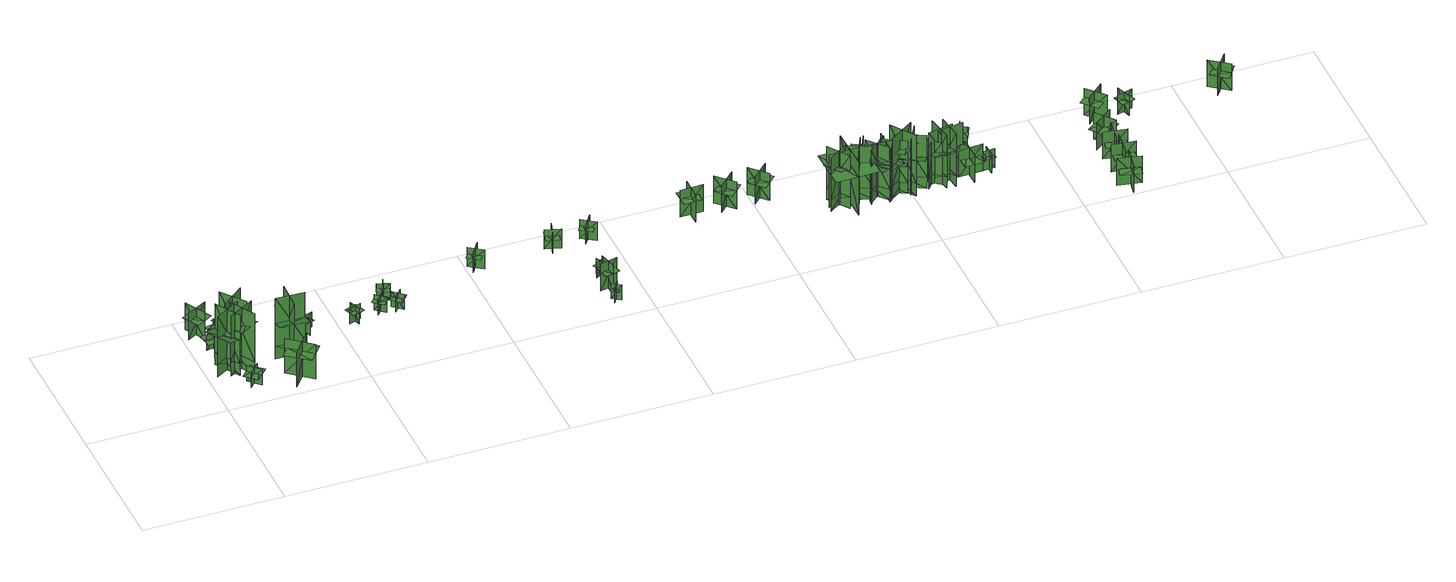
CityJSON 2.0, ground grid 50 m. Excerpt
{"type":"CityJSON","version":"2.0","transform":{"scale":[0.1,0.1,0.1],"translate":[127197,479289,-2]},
"CityObjects":{
"tree1":{"type":"SolitaryVegetationObject","geometry":[{"type":"MultiSurface","lod":"1","boundaries":[[[0,1,2]],[[0,2,3]],[[4,5,6]],[[4,6,7]],[[8,9,5]],[[8,5,4]],[[10,11,1]],[[10,1,0]],[[12,13,14]],[[12,14,15]],[[16,17,18]],[[16,18,19]]]}]},
"tree2":{"type":"SolitaryVegetationObject","geometry":[{"type":"MultiSurface","lod":"1","boundaries":[[[20,21,22]],[[20,22,23]],[[24,25,26]],[[24,26,27]],[[28,29,30]],[[28,30,31]],[[28,31,32]],[[28,32,33]]]}]},
"tree3":{"type":"SolitaryVegetationObject","geometry":[{"type":"MultiSurface","lod":"1","boundaries":[[[34,35,36]],[[34,36,37]],[[38,39,40]],[[38,40,41]],[[42,43,39]],[[42,39,38]],[[44,45,35]],[[44,35,34]],[[46,47,48]],[[46,48,49]],[[50,51,52]],[[50,52,53]]]}]},
"tree4":{"type":"SolitaryVegetationObject","geometry":[{"type":"MultiSurface","lod":"1","boundaries":[[[54,55,56]],[[54,56,57]],[[58,59,60]],[[58,60,61]],[[62,63,64]],[[62,64,65]],[[62,65,66]],[[62,66,67]]]}]},
"tree5":{"type":"SolitaryVegetationObject","geometry":[{"type":"MultiSurface","lod":"1","boundaries":[[[68,69,70]],[[68,70,71]],[[72,73,74]],[[72,74,75]],[[76,77,78]],[[76,78,79]],[[76,79,80]],[[76,80,81]]]}]},
"tree6":{"type":"SolitaryVegetationObject","geometry":[{"type":"MultiSurface","lod":"1","boundaries":[[[82,83,84]],[[82,84,85]],[[86,87,88]],[[86,88,89]],[[90,91,87]],[[90,87,86]],[[92,93,83]],[[92,83,82]],[[94,95,96]],[[94,96,97]],[[98,99,100]],[[98,100,101]]]}]},
"tree7":{"type":"SolitaryVegetationObject","geometry":[{"type":"MultiSurface","lod":"1","boundaries":[[[102,103,104]],[[102,104,105]],[[106,107,108]],[[106,108,109]],[[110,111,112]],[[110,112,113]],[[110,113,114]],[[110,114,115]]]}]},
"tree8":{"type":"SolitaryVegetationObject","geometry":[{"type":"MultiSurface","lod":"1","boundaries":[[[116,117,118]],[[116,118,119]],[[120,121,122]],[[120,122,123]],[[124,125,126]],[[124,126,127]],[[124,128,129]],[[124,129,125]]]}]},
"tree9":{"type":"SolitaryVegetationObject","geometry":[{"type":"MultiSurface","lod":"1","boundaries":[[[130,131,132]],[[130,132,133]],[[134,135,136]],[[134,136,137]],[[138,139,135]],[[138,135,134]],[[140,141,131]],[[140,131,130]],[[142,143,144]],[[142,144,145]],[[146,147,148]],[[146,148,149]]]}]},
"tree10":{"type":"SolitaryVegetationObject","geometry":[{"type":"MultiSurface","lod":"1","boundaries":[[[150,151,152]],[[150,152,153]],[[154,155,156]],[[154,156,157]],[[158,159,160]],[[158,160,161]],[[158,161,162]],[[158,162,163]]]}]},
"tree11":{"type":"SolitaryVegetationObject","geometry":[{"type":"MultiSurface","lod":"1","boundaries":[[[164,165,166]],[[164,166,167]],[[168,169,170]],[[168,170,171]],[[172,173,174]],[[172,174,175]],[[172,175,176]],[[172,176,177]]]}]},
"tree12":{"type":"SolitaryVegetationObject","geometry":[{"type":"MultiSurface","lod":"1","boundaries":[[[178,179,180]],[[178,180,181]],[[182,183,184]],[[182,184,185]],[[186,187,188]],[[186,188,189]],[[186,189,190]],[[186,190,191]]]}]},
"tree13":{"type":"SolitaryVegetationObject","geometry":[{"type":"MultiSurface","lod":"1","boundaries":[[[192,193,194]],[[192,194,195]],[[196,197,198]],[[196,198,199]],[[200,201,202]],[[200,202,203]],[[200,203,204]],[[200,204,205]]]}]},
"tree14":{"type":"SolitaryVegetationObject","geometry":[{"type":"MultiSurface","lod":"1","boundaries":[[[206,207,208]],[[206,208,209]],[[210,211,212]],[[210,212,213]],[[214,215,216]],[[214,216,217]],[[214,217,218]],[[214,218,219]]]}]},
"tree15":{"type":"SolitaryVegetationObject","geometry":[{"type":"MultiSurface","lod":"1","boundaries":[[[220,221,222]],[[220,222,223]],[[224,225,226]],[[224,226,227]],[[228,229,230]],[[228,230,231]],[[228,231,232]],[[228,232,233]]]}]},
"tree16":{"type":"SolitaryVegetationObject","geometry":[{"type":"MultiSurface","lod":"1","boundaries":[[[234,235,236]],[[234,236,237]],[[238,239,240]],[[238,240,241]],[[242,243,244]],[[242,244,245]],[[242,245,246]],[[242,246,247]]]}]},
"tree17":{"type":"SolitaryVegetationObject","geometry":[{"type":"MultiSurface","lod":"1","boundaries":[[[248,249,250]],[[248,250,251]],[[252,253,254]],[[252,254,255]],[[256,257,258]],[[256,258,259]],[[256,259,260]],[[256,260,261]]]}]},
"tree18":{"type":"SolitaryVegetationObject","geometry":[{"type":"MultiSurface","lod":"1","boundaries":[[[262,263,264]],[[262,264,265]],[[266,267,268]],[[266,268,269]],[[270,271,272]],[[270,272,273]],[[270,273,274]],[[270,274,275]]]}]},
"tree19":{"type":"SolitaryVegetationObject","geometry":[{"type":"MultiSurface","lod":"1","boundaries":[[[276,277,278]],[[276,278,279]],[[280,281,282]],[[280,282,283]],[[284,285,286]],[[284,286,287]],[[284,287,288]],[[284,288,289]]]}]},
"tree20":{"type":"SolitaryVegetationObject","geometry":[{"type":"MultiSurface","lod":"1","boundaries":[[[290,291,292]],[[290,292,293]],[[294,295,296]],[[294,296,297]],[[298,299,300]],[[298,300,301]],[[298,301,302]],[[298,302,303]]]}]},
"tree21":{"type":"SolitaryVegetationObject","geometry":[{"type":"MultiSurface","lod":"1","boundaries":[[[304,305,306]],[[304,306,307]],[[308,309,310]],[[308,310,311]],[[312,313,314]],[[312,314,315]],[[312,315,316]],[[312,316,317]]]}]},
"tree22":{"type":"SolitaryVegetationObject","geometry":[{"type":"MultiSurface","lod":"1","boundaries":[[[318,319,320]],[[318,320,321]],[[322,323,324]],[[322,324,325]],[[326,327,328]],[[326,328,329]],[[326,329,330]],[[326,330,331]]]}]},
"tree23":{"type":"SolitaryVegetationObject","geometry":[{"type":"MultiSurface","lod":"1","boundaries":[[[332,333,334]],[[332,334,335]],[[336,337,338]],[[336,338,339]],[[340,341,342]],[[340,342,343]],[[340,343,344]],[[340,344,345]]]}]},
"tree24":{"type":"SolitaryVegetationObject","geometry":[{"type":"MultiSurface","lod":"1","boundaries":[[[346,347,348]],[[346,348,349]],[[350,351,352]],[[350,352,353]],[[354,355,351]],[[354,351,350]],[[356,357,347]],[[356,347,346]],[[358,359,360]],[[358,360,361]],[[362,363,364]],[[362,364,365]]]}]},
"tree25":{"type":"SolitaryVegetationObject","geometry":[{"type":"MultiSurface","lod":"1","boundaries":[[[366,367,368]],[[366,368,369]],[[370,371,372]],[[370,372,373]],[[374,375,376]],[[374,376,377]],[[374,377,378]],[[374,378,379]]]}]},
"tree26":{"type":"SolitaryVegetationObject","geometry":[{"type":"MultiSurface","lod":"1","boundaries":[[[380,381,382]],[[380,382,383]],[[384,385,386]],[[384,386,387]],[[388,389,385]],[[388,385,384]],[[390,391,381]],[[390,381,380]],[[392,393,394]],[[392,394,395]],[[396,397,398]],[[396,398,399]]]}]},
"tree27":{"type":"SolitaryVegetationObject","geometry":[{"type":"MultiSurface","lod":"1","boundaries":[[[400,401,402]],[[400,402,403]],[[404,405,406]],[[404,406,407]],[[408,409,405]],[[408,405,404]],[[410,411,401]],[[410,401,400]],[[412,413,414]],[[412,414,415]],[[416,417,418]],[[416,418,419]]]}]},
"tree28":{"type":"SolitaryVegetationObject","geometry":[{"type":"MultiSurface","lod":"1","boundaries":[[[420,421,422]],[[420,422,423]],[[424,425,426]],[[424,426,427]],[[428,429,425]],[[428,425,424]],[[430,431,421]],[[430,421,420]],[[432,433,434]],[[432,434,435]],[[436,437,438]],[[436,438,439]]]}]},
"tree29":{"type":"SolitaryVegetationObject","geometry":[{"type":"MultiSurface","lod":"1","boundaries":[[[440,441,442]],[[440,442,443]],[[444,445,446]],[[444,446,447]],[[448,449,445]],[[448,445,444]],[[450,451,441]],[[450,441,440]],[[452,453,454]],[[452,454,455]],[[456,457,458]],[[456,458,459]]]}]},
"tree30":{"type":"SolitaryVegetationObject","geometry":[{"type":"MultiSurface","lod":"1","boundaries":[[[460,461,462]],[[460,462,463]],[[464,465,466]],[[464,466,467]],[[468,469,470]],[[468,470,471]],[[468,471,472]],[[468,472,473]]]}]},
"tree31":{"type":"SolitaryVegetationObject","geometry":[{"type":"MultiSurface","lod":"1","boundaries":[[[474,475,476]],[[474,476,477]],[[478,479,480]],[[478,480,481]],[[482,483,479]],[[482,479,478]],[[484,485,475]],[[484,475,474]],[[486,487,488]],[[486,488,489]],[[490,491,492]],[[490,492,493]]]}]},
"tree32":{"type":"SolitaryVegetationObject","geometry":[{"type":"MultiSurface","lod":"1","boundaries":[[[494,495,496]],[[494,496,497]],[[498,499,500]],[[498,500,501]],[[502,503,499]],[[502,499,498]],[[504,505,495]],[[504,495,494]],[[506,507,508]],[[506,508,509]],[[510,511,512]],[[510,512,513]]]}]},
"tree33":{"type":"SolitaryVegetationObject","geometry":[{"type":"MultiSurface","lod":"1","boundaries":[[[514,515,516]],[[514,516,517]],[[518,519,520]],[[518,520,521]],[[522,523,519]],[[522,519,518]],[[524,525,515]],[[524,515,514]],[[526,527,528]],[[526,528,529]],[[530,531,532]],[[530,532,533]]]}]},
"tree34":{"type":"SolitaryVegetationObject","geometry":[{"type":"MultiSurface","lod":"1","boundaries":[[[534,535,536]],[[534,536,537]],[[538,539,540]],[[538,540,541]],[[542,543,539]],[[542,539,538]],[[544,545,535]],[[544,535,534]],[[546,547,548]],[[546,548,549]],[[550,551,552]],[[550,552,553]]]}]},
"tree35":{"type":"SolitaryVegetationObject","geometry":[{"type":"MultiSurface","lod":"1","boundaries":[[[554,555,556]],[[554,556,557]],[[558,559,560]],[[558,560,561]],[[562,563,559]],[[562,559,558]],[[564,565,555]],[[564,555,554]],[[566,567,568]],[[566,568,569]],[[570,571,572]],[[570,572,573]]]}]},
"tree36":{"type":"SolitaryVegetationObject","geometry":[{"type":"MultiSurface","lod":"1","boundaries":[[[574,575,576]],[[574,576,577]],[[578,579,580]],[[578,580,581]],[[582,583,579]],[[582,579,578]],[[584,585,575]],[[584,575,574]],[[586,587,588]],[[586,588,589]],[[590,591,592]],[[590,592,593]]]}]},
"tree37":{"type":"SolitaryVegetationObject","geometry":[{"type":"MultiSurface","lod":"1","boundaries":[[[594,595,596]],[[594,596,597]],[[598,599,600]],[[598,600,601]],[[602,603,604]],[[602,604,605]],[[602,606,607]],[[602,607,603]]]}]},
"tree38":{"type":"SolitaryVegetationObject","geometry":[{"type":"MultiSurface","lod":"1","boundaries":[[[608,609,610]],[[608,610,611]],[[612,613,614]],[[612,614,615]],[[616,617,618]],[[616,618,619]],[[616,619,620]],[[616,620,621]]]}]},
"tree39":{"type":"SolitaryVegetationObject","geometry":[{"type":"MultiSurface","lod":"1","boundaries":[[[622,623,624]],[[622,624,625]],[[626,627,628]],[[626,628,629]],[[630,631,632]],[[630,632,633]],[[630,633,634]],[[630,634,635]]]}]},
"tree40":{"type":"SolitaryVegetationObject","geometry":[{"type":"MultiSurface","lod":"1","boundaries":[[[636,637,638]],[[636,638,639]],[[640,641,642]],[[640,642,643]],[[644,645,646]],[[644,646,647]],[[644,648,649]],[[644,649,645]]]}]},
"tree41":{"type":"SolitaryVegetationObject","geometry":[{"type":"MultiSurface","lod":"1","boundaries":[[[650,651,652]],[[650,652,653]],[[654,655,656]],[[654,656,657]],[[658,659,660]],[[658,660,661]],[[658,662,663]],[[658,663,659]]]}]},
"tree42":{"type":"SolitaryVegetationObject","geometry":[{"type":"MultiSurface","lod":"1","boundaries":[[[664,665,666]],[[664,666,667]],[[668,669,670]],[[668,670,671]],[[672,673,674]],[[672,674,675]],[[672,676,677]],[[672,677,673]]]}]},
"tree43":{"type":"SolitaryVegetationObject","geometry":[{"type":"MultiSurface","lod":"1","boundaries":[[[678,679,680]],[[678,680,681]],[[682,683,684]],[[682,684,685]],[[686,687,688]],[[686,688,689]],[[686,690,691]],[[686,691,687]]]}]},
"tree44":{"type":"SolitaryVegetationObject","geometry":[{"type":"MultiSurface","lod":"1","boundaries":[[[692,693,694]],[[692,694,695]],[[696,697,698]],[[696,698,699]],[[700,701,702]],[[700,702,703]],[[700,703,704]],[[700,704,705]]]}]},
"tree45":{"type":"SolitaryVegetationObject","geometry":[{"type":"MultiSurface","lod":"1","boundaries":[[[706,707,708]],[[706,708,709]],[[710,711,712]],[[710,712,713]],[[714,715,716]],[[714,716,717]],[[714,717,718]],[[714,718,719]]]}]},
"tree46":{"type":"SolitaryVegetationObject","geometry":[{"type":"MultiSurface","lod":"1","boundaries":[[[720,721,722]],[[720,722,723]],[[724,725,726]],[[724,726,727]],[[728,729,730]],[[728,730,731]],[[728,731,732]],[[728,732,733]]]}]}
},
"vertices":[
[100,150,59],[46,238,59],[48,239,254],[102,151,254],[119,226,59],[31,172,59],[31,171,254],[120,225,254],[120,225,8],[31,171,8],[102,151,8],[48,239,8],[101,151,154],[47,239,154],[2,211,173],[56,123,173],[55,227,185],[96,161,185],[129,182,195],[88,248,195],
[111,117,7],[111,117,69],[150,80,69],[150,80,7],[147,118,7],[147,118,69],[111,80,69],[111,80,7],[153,123,48],[133,142,48],[89,95,48],[108,77,48],[128,58,48],[172,105,48],
[72,162,60],[162,212,60],[163,211,254],[73,160,254],[147,140,60],[97,230,60],[96,230,254],[147,140,254],[147,140,8],[96,230,8],[73,160,8],[163,211,8],[73,161,155],[163,212,155],[137,258,173],[47,207,173],[151,204,185],[83,166,185],[102,132,196],[170,170,196],
[79,297,8],[79,297,70],[70,349,70],[70,349,8],[50,318,8],[50,318,70],[100,327,70],[100,327,8],[42,317,50],[46,290,50],[110,301,50],[105,328,50],[100,354,50],[37,343,50],
[16,389,11],[87,429,11],[87,429,119],[16,389,119],[66,375,11],[66,375,119],[26,446,119],[26,446,11],[66,375,85],[95,391,85],[64,448,85],[34,432,85],[5,416,85],[36,359,85],
[149,215,56],[84,296,56],[85,297,251],[150,216,251],[158,292,57],[77,228,57],[77,227,251],[158,292,251],[158,292,5],[77,227,5],[150,216,5],[85,297,5],[149,215,151],[85,296,151],[44,264,170],[108,183,170],[94,285,182],[143,225,182],[173,249,193],[124,310,193],
[113,341,7],[113,341,69],[103,394,69],[103,394,7],[83,362,7],[83,362,69],[134,372,69],[134,372,7],[76,361,48],[80,335,48],[143,346,48],[139,372,48],[134,399,48],[71,387,48],
[245,119,1],[327,52,1],[327,52,142],[245,119,142],[254,36,1],[321,118,1],[321,118,142],[254,36,142],[252,114,106],[327,52,106],[354,85,106],[279,146,106],[225,81,106],[301,20,106],
[344,191,57],[241,195,57],[241,196,252],[344,192,252],[292,248,57],[287,145,57],[288,145,252],[292,248,252],[292,248,6],[288,145,6],[344,192,6],[241,196,6],[344,192,152],[241,196,152],[239,143,171],[342,139,171],[255,195,183],[333,193,183],[334,232,193],[256,235,193],
[375,328,8],[394,269,8],[394,269,70],[375,328,70],[356,290,8],[356,290,70],[415,310,70],[415,310,8],[376,322,53],[357,315,53],[374,270,53],[394,277,53],[413,284,53],[396,330,53],
[563,263,12],[548,305,12],[548,305,74],[563,263,74],[576,290,12],[534,275,12],[534,275,74],[576,290,74],[576,290,57],[568,311,57],[526,296,57],[534,275,57],[541,254,57],[583,269,57],
[636,317,12],[669,288,12],[669,288,74],[636,317,74],[638,287,12],[667,321,12],[667,321,74],[638,287,74],[638,287,57],[655,273,57],[684,306,57],[667,321,57],[650,335,57],[621,302,57],
[664,366,15],[706,351,15],[706,351,76],[664,366,76],[676,339,15],[692,381,15],[692,381,76],[676,339,76],[676,339,59],[697,331,59],[712,373,59],[692,381,59],[671,388,59],[655,347,59],
[728,285,11],[694,314,11],[694,314,72],[728,285,72],[726,314,11],[697,281,11],[697,281,72],[726,314,72],[726,314,55],[709,329,55],[680,295,55],[697,281,55],[714,266,55],[743,300,55],
[1005,424,11],[1053,391,11],[1053,391,89],[1005,424,89],[1012,388,11],[1012,388,89],[1045,436,89],[1045,436,11],[1012,388,65],[1032,374,65],[1058,412,65],[1038,426,65],[1018,440,65],[992,402,65],
[1402,99,8],[1381,69,8],[1381,69,70],[1402,99,70],[1378,95,8],[1378,95,70],[1407,74,70],[1407,74,8],[1379,94,50],[1370,82,50],[1394,65,50],[1403,77,50],[1412,89,50],[1388,106,50],
[1271,417,14],[1327,401,14],[1327,401,92],[1271,417,92],[1289,385,14],[1289,385,92],[1305,441,92],[1305,441,14],[1289,385,67],[1312,378,67],[1325,423,67],[1302,430,67],[1278,436,67],[1266,392,67],
[1363,147,7],[1424,161,7],[1424,161,116],[1363,147,116],[1398,125,7],[1398,125,116],[1383,186,116],[1383,186,7],[1398,127,81],[1423,133,81],[1411,183,81],[1386,176,81],[1360,170,81],[1372,121,81],
[1382,238,8],[1399,206,8],[1399,206,69],[1382,238,69],[1375,215,8],[1375,215,69],[1407,232,69],[1407,232,8],[1376,215,50],[1383,202,50],[1409,216,50],[1402,229,50],[1394,242,50],[1369,229,50],
[1400,426,15],[1448,394,15],[1448,394,92],[1400,426,92],[1407,390,15],[1407,390,92],[1439,438,92],[1439,438,15],[1407,390,68],[1427,376,68],[1453,415,68],[1433,428,68],[1413,442,68],[1387,403,68],
[1781,445,19],[1781,364,19],[1781,364,128],[1781,445,128],[1744,408,19],[1744,408,128],[1826,409,128],[1826,409,19],[1744,408,94],[1744,374,94],[1809,375,94],[1809,409,94],[1809,442,94],[1744,442,94],
[1879,380,20],[1936,438,20],[1936,438,129],[1879,380,129],[1931,381,20],[1931,381,129],[1873,438,129],[1873,438,20],[1931,381,94],[1955,405,94],[1908,451,94],[1885,427,94],[1861,403,94],[1907,357,94],
[1996,382,21],[2054,440,21],[2054,440,130],[1996,382,130],[2048,382,21],[2048,382,130],[1991,440,130],[1991,440,21],[2048,382,95],[2072,406,95],[2026,452,95],[2002,428,95],[1978,405,95],[2024,358,95],
[2225,324,63],[2278,250,63],[2276,249,233],[2224,323,233],[2213,256,63],[2287,309,63],[2287,309,233],[2213,257,233],[2213,257,18],[2287,309,18],[2224,323,18],[2276,249,18],[2224,323,146],[2277,249,146],[2315,276,162],[2262,350,162],[2270,259,173],[2230,315,173],[2202,295,182],[2242,239,182],
[2216,281,16],[2371,283,16],[2371,283,231],[2216,281,231],[2290,209,16],[2287,364,16],[2287,364,231],[2290,209,231],[2290,209,171],[2367,210,171],[2365,365,171],[2287,364,171],[2210,362,171],[2212,208,171],
[2364,260,67],[2282,298,67],[2282,300,237],[2364,261,237],[2341,324,67],[2302,242,67],[2303,242,237],[2342,324,237],[2342,324,22],[2303,242,22],[2364,261,22],[2282,300,22],[2364,260,150],[2282,299,150],[2262,257,166],[2344,219,166],[2293,294,177],[2355,265,177],[2370,296,186],[2308,325,186],
[2316,282,58],[2387,273,58],[2387,272,191],[2316,281,191],[2349,239,58],[2358,310,58],[2357,310,191],[2349,239,191],[2349,239,22],[2357,310,22],[2316,281,22],[2387,272,22],[2316,281,123],[2387,273,123],[2391,309,136],[2320,317,136],[2377,274,144],[2324,280,144],[2321,253,151],[2374,247,151],
[2410,237,67],[2351,305,67],[2352,306,237],[2411,238,237],[2415,305,67],[2347,245,67],[2348,245,237],[2416,304,237],[2416,304,22],[2348,245,22],[2411,238,22],[2352,306,22],[2411,237,150],[2351,305,150],[2317,275,166],[2376,207,166],[2360,296,177],[2405,245,177],[2430,268,186],[2385,319,186],
[2412,317,68],[2411,227,68],[2409,227,238],[2411,317,238],[2363,270,68],[2453,268,68],[2453,269,238],[2363,271,238],[2363,271,23],[2453,269,23],[2411,317,23],[2409,227,23],[2411,317,151],[2410,227,151],[2456,226,168],[2458,316,168],[2410,239,178],[2411,307,178],[2376,308,187],[2376,240,187],
[2348,421,32],[2423,388,32],[2423,388,140],[2348,421,140],[2367,373,32],[2367,373,140],[2400,447,140],[2400,447,32],[2367,373,106],[2398,359,106],[2425,418,106],[2394,432,106],[2363,446,106],[2336,386,106],
[2476,244,70],[2397,288,70],[2397,289,240],[2477,246,240],[2457,310,70],[2414,231,70],[2415,230,240],[2458,310,240],[2458,310,25],[2415,230,25],[2477,246,25],[2397,289,25],[2477,245,153],[2397,289,153],[2375,248,169],[2455,205,169],[2408,283,180],[2468,251,180],[2484,281,189],[2424,313,189],
[2421,237,78],[2506,295,78],[2507,294,273],[2421,236,273],[2497,222,78],[2439,308,78],[2439,307,273],[2497,221,273],[2497,221,27],[2439,307,27],[2421,236,27],[2507,294,27],[2421,236,173],[2507,294,173],[2477,338,192],[2392,280,192],[2495,286,204],[2431,242,204],[2453,210,214],[2517,254,214],
[2543,242,75],[2463,285,75],[2463,286,245],[2543,243,245],[2523,308,75],[2480,228,75],[2481,228,245],[2524,307,245],[2524,307,30],[2481,228,30],[2543,243,30],[2463,286,30],[2543,243,158],[2463,286,158],[2441,245,174],[2521,202,174],[2474,280,185],[2534,248,185],[2550,278,194],[2490,310,194],
[2541,285,70],[2595,239,70],[2594,238,204],[2540,284,204],[2545,232,71],[2591,286,71],[2590,286,204],[2545,232,204],[2545,232,35],[2590,286,35],[2540,284,35],[2594,238,35],[2540,285,136],[2595,239,136],[2618,267,149],[2564,313,149],[2587,245,157],[2546,279,157],[2529,259,164],[2570,224,164],
[2642,267,78],[2553,250,78],[2553,251,248],[2642,268,248],[2586,306,78],[2603,216,78],[2603,217,248],[2587,306,248],[2587,306,33],[2603,217,33],[2642,268,33],[2553,251,33],[2642,267,161],[2553,251,161],[2562,205,178],[2651,222,178],[2565,253,188],[2632,266,188],[2626,300,197],[2559,287,197],
[2676,263,77],[2586,249,77],[2586,250,247],[2676,264,247],[2621,303,77],[2635,214,77],[2635,214,247],[2622,304,247],[2622,304,32],[2635,214,32],[2676,264,32],[2586,250,32],[2676,264,160],[2586,250,160],[2593,204,176],[2683,218,176],[2599,252,187],[2666,262,187],[2660,296,196],[2593,286,196],
[2696,295,34],[2698,211,34],[2698,211,144],[2696,295,144],[2660,256,34],[2660,256,144],[2744,258,144],[2744,258,34],[2699,289,102],[2701,216,102],[2735,217,102],[2734,290,102],[2664,289,102],[2666,215,102],
[2745,395,36],[2692,421,36],[2692,421,118],[2745,395,118],[2733,432,36],[2707,379,36],[2707,379,118],[2733,432,118],[2733,432,95],[2706,445,95],[2680,392,95],[2707,379,95],[2734,366,95],[2759,420,95],
[2790,266,31],[2745,264,31],[2745,264,108],[2790,266,108],[2768,286,31],[2768,286,108],[2770,241,108],[2770,241,31],[2768,285,83],[2749,284,83],[2751,248,83],[2769,248,83],[2788,249,83],[2787,285,83],
[3218,42,7],[3135,59,7],[3135,59,116],[3218,42,116],[3188,86,7],[3188,86,116],[3172,3,116],[3172,3,7],[3212,40,74],[3140,54,74],[3133,21,74],[3205,6,74],[3219,74,74],[3147,89,74],
[3145,134,7],[3229,125,7],[3229,125,116],[3145,134,116],[3178,93,7],[3178,93,116],[3188,177,116],[3188,177,7],[3151,137,74],[3224,129,74],[3228,163,74],[3155,171,74],[3147,102,74],[3220,94,74],
[3145,209,6],[3228,195,6],[3228,195,115],[3145,209,115],[3176,166,6],[3176,166,115],[3190,249,115],[3190,249,6],[3151,211,73],[3223,199,73],[3229,233,73],[3156,245,73],[3145,176,73],[3218,164,73],
[3212,317,5],[3146,264,5],[3146,264,114],[3212,317,114],[3159,322,5],[3159,322,114],[3212,257,114],[3212,257,5],[3210,311,72],[3152,265,72],[3174,239,72],[3231,285,72],[3187,339,72],[3130,293,72],
[3171,437,19],[3227,377,19],[3227,377,128],[3171,437,128],[3169,385,19],[3169,385,128],[3229,440,128],[3229,440,19],[3169,385,94],[3192,360,94],[3240,404,94],[3217,429,94],[3194,454,94],[3147,410,94],
[3273,399,19],[3329,416,19],[3329,416,97],[3273,399,97],[3306,382,19],[3306,382,97],[3289,437,97],[3289,437,19],[3306,382,73],[3329,389,73],[3316,433,73],[3292,426,73],[3269,419,73],[3282,375,73],
[3615,376,18],[3664,442,18],[3664,442,127],[3615,376,127],[3667,384,18],[3667,384,127],[3601,433,127],[3601,433,18],[3667,384,93],[3687,412,93],[3635,450,93],[3614,423,93],[3594,396,93],[3647,357,93]
]}
